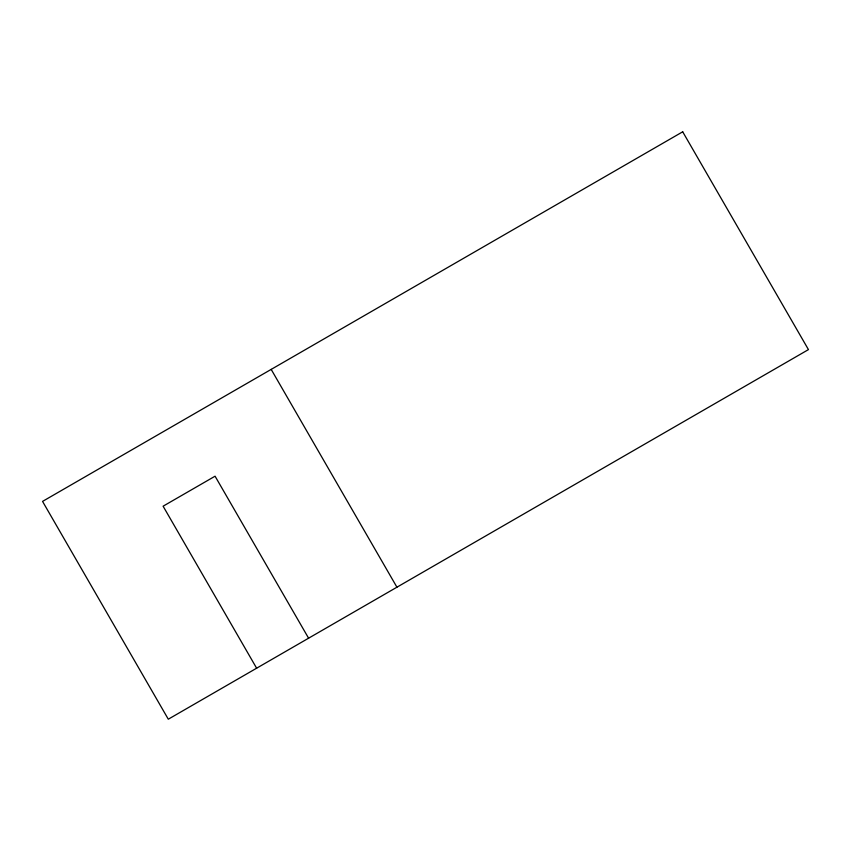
<?xml version="1.0" encoding="UTF-8"?>
<svg xmlns="http://www.w3.org/2000/svg" width="851" height="851" viewBox="0 0 851 851"><rect width="100%" height="100%" fill="white"/><g stroke="black" fill="none" stroke-linecap="round" stroke-linejoin="round"><path stroke-width="1.28" d="M271.182 369.387L396.928 587.19M308.594 638.197L215.069 476.198L163.105 506.196L256.63 668.195M682.704 131.799L42.55 501.399L168.296 719.201L808.45 349.601L682.704 131.799"/></g></svg>
